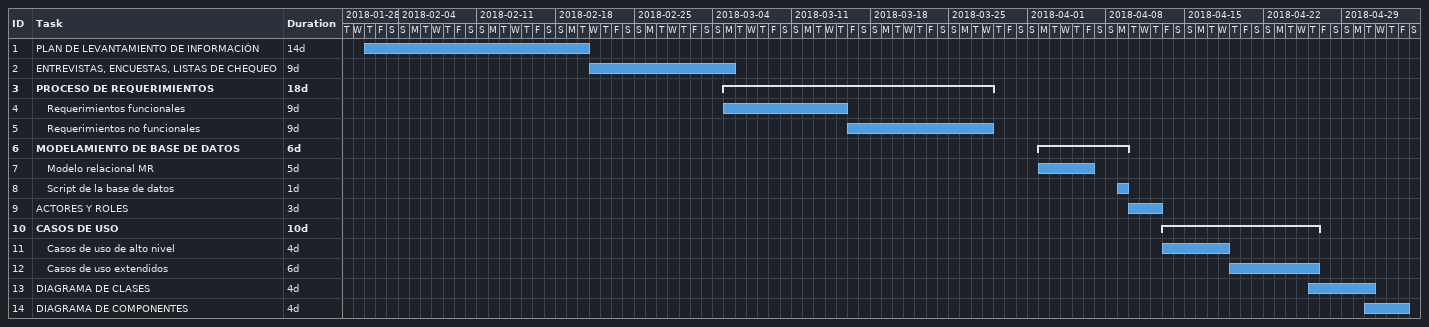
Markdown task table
| ID | Level | Task | Duration | Start | Finish |
|---|---|---|---|---|---|
| 1 | 1 | PLAN DE LEVANTAMIENTO DE INFORMACIÓN | 14d | 2018-02-01 | 2018-02-20 |
| 2 | 1 | ENTREVISTAS, ENCUESTAS, LISTAS DE CHEQUEO | 9d | 2018-02-21 | 2018-03-05 |
| 3 | 1 | **PROCESO DE REQUERIMIENTOS** | 18d | 2018-03-05 | 2018-03-28 |
| 4 | 2 | Requerimientos funcionales | 9d | 2018-03-05 | 2018-03-15 |
| 5 | 2 | Requerimientos no funcionales | 9d | 2018-03-16 | 2018-03-28 |
| 6 | 1 | **MODELAMIENTO DE BASE DE DATOS** | 6d | 2018-04-02 | 2018-04-09 |
| 7 | 2 | Modelo relacional MR | 5d | 2018-04-02 | 2018-04-06 |
| 8 | 2 | Script de la base de datos | 1d | 2018-04-09 | 2018-04-09 |
| 9 | 1 | ACTORES Y ROLES | 3d | 2018-04-10 | 2018-04-12 |
| 10 | 1 | **CASOS DE USO** | 10d | 2018-04-13 | 2018-04-26 |
| 11 | 2 | Casos de uso de alto nivel | 4d | 2018-04-13 | 2018-04-18 |
| 12 | 2 | Casos de uso extendidos | 6d | 2018-04-19 | 2018-04-26 |
| 13 | 1 | DIAGRAMA DE CLASES | 4d | 2018-04-26 | 2018-05-01 |
| 14 | 1 | DIAGRAMA DE COMPONENTES | 4d | 2018-05-01 | 2018-05-04 |
